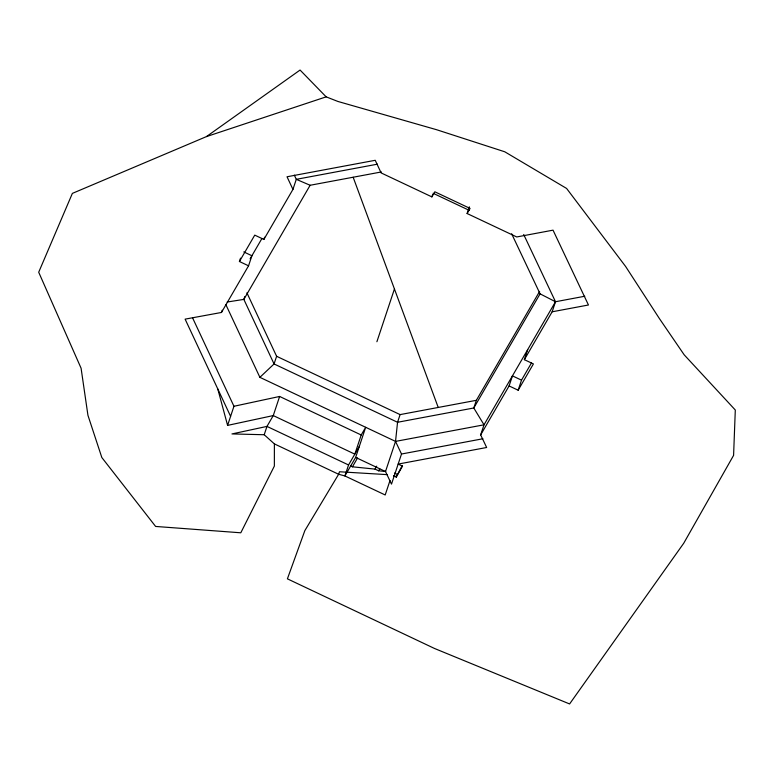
<?xml version="1.0" encoding="UTF-8"?>
<svg xmlns="http://www.w3.org/2000/svg" width="774" height="774" viewBox="0 0 774 774"><rect width="100%" height="100%" fill="white"/><g stroke="black" fill="none" stroke-linecap="round" stroke-linejoin="round"><path stroke-width="1.16" d="M390.019 480.48L385.191 494.973L344.894 475.942L348.552 464.971L266.972 426.406L231.958 433.933L264.205 434.736L274.383 443.899L274.364 466.064L240.801 532.793L155.613 526.446L101.829 457.521L87.936 415.309L81.086 368.221L38.7 272.235L72.379 193.384L206.455 136.592L326.154 96.856L337.899 101.452L436.546 129.703L504.754 151.781L566.587 188.44L625.615 266.469L659.322 318.453L684.197 354.831L735.3 410.017L733.588 455.373L683.732 543.242L569.596 703.953L434.514 648.477L287.406 578.836L304.84 530.635L338.635 474.269L339.467 471.763L387.087 474.626M225.824 304.569L259.88 377.335L395.533 441.393L401.503 454.019L391.489 484.137L385.51 471.521L395.533 441.393L397.555 422.275L400.1 414.603L476.349 400.313L539.623 291.372M230.604 416.344L185.112 319.14L221.461 312.464L222.206 310.229M221.461 312.464L248.551 265.811L239.427 261.506L240.54 258.148M248.551 265.811L251.908 255.749L243.791 251.918M244.807 296.519L243.849 299.393L274.064 363.954L397.555 422.275L473.794 407.985L540.078 293.849L511.643 233.758M239.427 261.506L254.752 235.122L263.876 239.437L264.621 237.192M263.876 239.437L292.94 189.407L296.287 179.336L294.313 175.127M274.383 443.899L338.635 474.269L344.894 475.942L355.653 457.415L365.676 427.296L361.206 434.988L354.84 454.144L273.261 415.58L227.595 425.39L233.951 406.273L192.552 317.814M246.906 292.824L276.608 356.282L274.064 363.954L259.88 377.335M264.205 434.736L266.972 426.406L273.261 415.58L279.627 396.462L361.206 434.988M376.89 341.74L394.44 288.983M292.94 189.407L287.028 176.772L375.226 160.295L381.137 172.921L431.882 196.886L432.627 194.651M518.154 390.212L521.502 380.15L512.446 375.874L509.099 385.936L518.154 390.212L533.412 363.935L524.356 359.658L552.152 311.796L588.453 304.995L553.033 230.159L516.742 236.96L467.109 213.518L469.334 206.813M393.618 475.739L396.249 476.987L402.287 465.445M476.349 400.313L473.794 407.985L484.021 424.81L480.664 434.882L486.643 447.498L398.155 464.081L402.538 466.151L396.249 476.987M524.356 359.658L527.704 349.596M552.152 311.796L555.5 301.734L523.688 234.483M250.099 258.855L261.922 238.498M381.34 171.963L310.132 185.267L243.849 299.393L227.188 302.024M431.882 196.886L434.843 191.797L470.07 208.429L467.109 213.518M348.552 464.971L359.3 446.453M350.487 465.89L352.431 466.809L357.578 457.947M352.431 466.809L375.013 469.102L376.725 466.142M375.013 469.102L378.612 470.795L379.753 468.831M584.776 296.248L555.5 301.734L484.021 424.81L395.533 441.393M480.664 434.882L509.099 385.936M521.502 380.15L531.477 362.967M206.455 136.592L300.07 70.047L326.154 96.856M233.951 406.273L279.627 396.462M377.431 164.175L296.287 179.336L310.132 185.267M401.503 454.019L482.908 438.761M378.612 470.795L385.684 471.511M393.656 475.691L396.327 476.852M433.082 193.268L469.141 210.296M276.608 356.282L400.1 414.603M394.517 473.059L397.139 474.298M355.653 457.415L385.51 471.521M540.078 293.849L555.5 301.734M353.167 177.275L438.219 407.453M217.784 388.954L227.595 425.39"/></g></svg>
